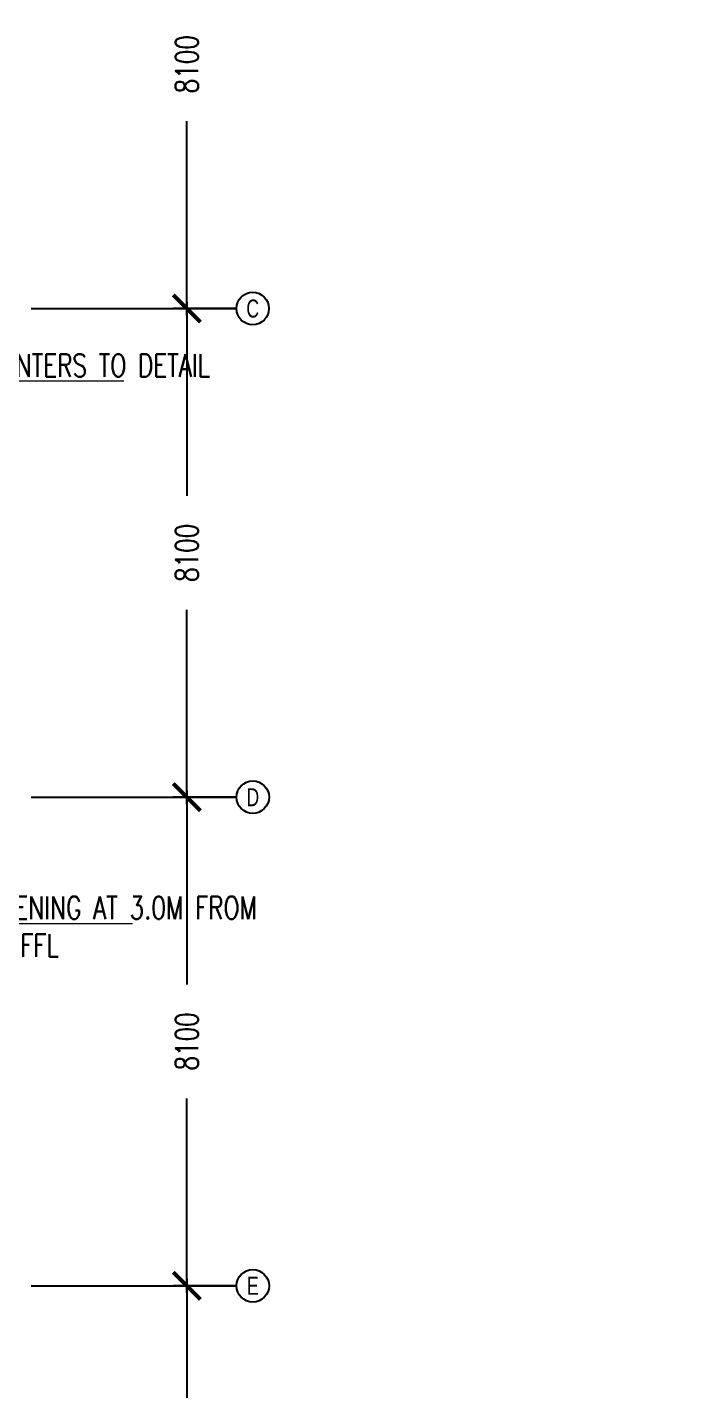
# Model space of a CAD drawing. Header units: millimetres. Extents: x -2076597 to 16308595, y -4402071 to 17875273.
# Drawn here: x -2013451 to -2002474, y -4035805 to -4013219 of the extents above; entities that cross this region are included whole.
import ezdxf
from ezdxf.enums import TextEntityAlignment as Align

# ---------------------------------------------------------------- set-up
doc = ezdxf.new("R2010")
doc.units = ezdxf.units.MM
doc.linetypes.add('CENTER2', pattern=[1.125, 0.75, -0.125, 0.125, -0.125])
doc.layers.add('A- LIGHT LINE', color=8, linetype='Continuous', lineweight=9)
doc.layers.add('A-BOUNDARY LINES', color=4, linetype='Continuous', lineweight=25)
for name, color, linetype in [('A-GRIDTXT', 1, 'Continuous'), ('A-PODIUM LYT ARCH', 85, 'Continuous'), ('A-TXTROOM', 3, 'Continuous'), ('S-GRID', 252, 'CENTER2'), ('TABULAR', 7, 'Continuous')]:
    doc.layers.add(name, color=color, linetype=linetype)
doc.styles.add('ARIAL-GRID', font='arial.ttf', dxfattribs={"width": 0.7, "height": 15})
doc.styles.add('DIM 100', font='romans.shx', dxfattribs={"width": 0.8})
doc.styles.add('ROMANS', font='romans.shx', dxfattribs={"width": 0.75})
doc.dimstyles.new('1_100 MJR', dxfattribs={"dimscale": 100, "dimtxt": 1.75, "dimasz": 1, "dimexe": 1, "dimexo": 0, "dimgap": 0.09, "dimtad": 0, "dimdsep": 46, "dimtxsty": 'DIM 100', "dimblk": 'ARCHTICK', "dimcen": 0.09, "dimdle": 1, "dimclrd": 8, "dimclre": 8, "dimclrt": 256, "dimazin": 0, "dimtfac": 1, "dimtofl": 0, "dimtmove": 1, "dimatfit": 3, "dimfxl": 0, "dimtolj": 1, "dimtzin": 0, "dimlwd": -1, "dimlwe": -1, "dimarcsym": 0})
doc.dimstyles.new('DIMB-200', dxfattribs={"dimscale": 150, "dimtxt": 2.5, "dimasz": 3, "dimexe": 1.5, "dimexo": 0, "dimgap": 3, "dimtad": 0, "dimtoh": 1, "dimdec": 0, "dimzin": 0, "dimdsep": 46, "dimtxsty": 'ROMANS', "dimblk": 'ARCHTICK', "dimcen": 3, "dimdle": 0.75, "dimclrd": 8, "dimclre": 8, "dimclrt": 4, "dimazin": 0, "dimtfac": 1, "dimtdec": 0, "dimtix": 1, "dimtofl": 0, "dimtmove": 2, "dimatfit": 3, "dimldrblk": 'DOT', "dimfxl": 0, "dimtolj": 1, "dimtzin": 0, "dimarcsym": 0})

# ---------------------------------------------------------------- blocks, each defined once
blk = doc.blocks.new('_ArchTick')
at = {"color": 0, "linetype": 'ByBlock', "const_width": 0.15}
blk.add_lwpolyline([(-0.5, -0.5), (0.5, 0.5)], dxfattribs=at)
blk = doc.blocks.new('*D53')
at = {"layer": 'A-BOUNDARY LINES', "color": 8, "lineweight": -2, "transparency": 16777216}
for p, q in [((-3654512, -18265152), (-3654512, -18268369)), ((-3655192, -18265264), (-3654287, -18265264)), ((-3654512, -18273477), (-3654512, -18270260)), ((-3653689, -18273364), (-3654737, -18273364))]:
    blk.add_line(p, q, dxfattribs=at)
at = {"layer": 'Defpoints', "color": 0, "transparency": 16777216}
for p in [(-3655192, -18265264), (-3654512, -18273364), (-3653689, -18273364)]:
    blk.add_point(p, dxfattribs=at)
at = {"layer": 'A-BOUNDARY LINES', "color": 8, "lineweight": -2, "transparency": 16777216, "xscale": 450, "yscale": 450, "zscale": 450}
for p, rotation in [((-3654512, -18265264), 90), ((-3654512, -18273364), 270)]:
    blk.add_blockref('_ArchTick', p, dxfattribs=dict(at, rotation=rotation))
at = {"layer": 'A-BOUNDARY LINES', "color": 4, "transparency": 16777216, "insert": (-3654512, -18269314), "char_height": 375, "attachment_point": 5, "rotation": 90, "style": 'ROMANS'}
blk.add_mtext('\\A1;8100', dxfattribs=at)
blk = doc.blocks.new('_Dot')
at = {"color": 0, "linetype": 'ByBlock', "lineweight": -2}
blk.add_line((-0.5, 0), (-1, 0), dxfattribs=at)
at = {"color": 0, "linetype": 'ByBlock', "const_width": 0.5}
blk.add_lwpolyline([(-0.25, 0, 1), (0.25, 0, 1)], format="xyb", close=True, dxfattribs=at)
blk = doc.blocks.new('*D54')
at = {"layer": 'A-BOUNDARY LINES', "color": 8, "lineweight": -2, "transparency": 16777216}
for p, q in [((-3654512, -18273252), (-3654512, -18276469)), ((-3655192, -18273364), (-3654287, -18273364)), ((-3654512, -18281577), (-3654512, -18278360)), ((-3653689, -18281464), (-3654737, -18281464))]:
    blk.add_line(p, q, dxfattribs=at)
at = {"layer": 'Defpoints', "color": 0, "transparency": 16777216}
for p in [(-3655192, -18273364), (-3654512, -18281464), (-3653689, -18281464)]:
    blk.add_point(p, dxfattribs=at)
at = {"layer": 'A-BOUNDARY LINES', "color": 8, "lineweight": -2, "transparency": 16777216, "xscale": 450, "yscale": 450, "zscale": 450}
for p, rotation in [((-3654512, -18273364), 90), ((-3654512, -18281464), 270)]:
    blk.add_blockref('_ArchTick', p, dxfattribs=dict(at, rotation=rotation))
at = {"layer": 'A-BOUNDARY LINES', "color": 4, "transparency": 16777216, "insert": (-3654512, -18277414), "char_height": 375, "attachment_point": 5, "rotation": 90, "style": 'ROMANS'}
blk.add_mtext('\\A1;8100', dxfattribs=at)
blk = doc.blocks.new('*D55')
at = {"layer": 'A-BOUNDARY LINES', "color": 8, "lineweight": -2, "transparency": 16777216}
for p, q in [((-3655192, -18281464), (-3654287, -18281464)), ((-3654512, -18281352), (-3654512, -18284569)), ((-3654512, -18289677), (-3654512, -18286460)), ((-3653689, -18289564), (-3654737, -18289564))]:
    blk.add_line(p, q, dxfattribs=at)
at = {"layer": 'Defpoints', "color": 0, "transparency": 16777216}
for p in [(-3655192, -18281464), (-3654512, -18289564), (-3653689, -18289564)]:
    blk.add_point(p, dxfattribs=at)
at = {"layer": 'A-BOUNDARY LINES', "color": 8, "lineweight": -2, "transparency": 16777216, "xscale": 450, "yscale": 450, "zscale": 450}
for p, rotation in [((-3654512, -18281464), 90), ((-3654512, -18289564), 270)]:
    blk.add_blockref('_ArchTick', p, dxfattribs=dict(at, rotation=rotation))
at = {"layer": 'A-BOUNDARY LINES', "color": 4, "transparency": 16777216, "insert": (-3654512, -18285514), "char_height": 375, "attachment_point": 5, "rotation": 90, "style": 'ROMANS'}
blk.add_mtext('\\A1;8100', dxfattribs=at)
blk = doc.blocks.new('*D56')
at = {"layer": 'A-BOUNDARY LINES', "color": 8, "lineweight": -2, "transparency": 16777216}
for p, q in [((-3655192, -18289564), (-3654287, -18289564)), ((-3654512, -18289452), (-3654512, -18291625)), ((-3654512, -18295677), (-3654512, -18293503)), ((-3653689, -18295564), (-3654737, -18295564))]:
    blk.add_line(p, q, dxfattribs=at)
at = {"layer": 'Defpoints', "color": 0, "transparency": 16777216}
for p in [(-3655192, -18289564), (-3654512, -18295564), (-3653689, -18295564)]:
    blk.add_point(p, dxfattribs=at)
at = {"layer": 'A-BOUNDARY LINES', "color": 8, "lineweight": -2, "transparency": 16777216, "xscale": 450, "yscale": 450, "zscale": 450}
for p, rotation in [((-3654512, -18289564), 90), ((-3654512, -18295564), 270)]:
    blk.add_blockref('_ArchTick', p, dxfattribs=dict(at, rotation=rotation))
at = {"layer": 'A-BOUNDARY LINES', "color": 4, "transparency": 16777216, "insert": (-3654512, -18292564), "char_height": 375, "attachment_point": 5, "rotation": 90, "style": 'ROMANS'}
blk.add_mtext('\\A1;6000', dxfattribs=at)
blk = doc.blocks.new('GRNO')
at = {"layer": 'A-GRIDTXT', "color": 8}
blk.add_circle((0, 0), 450, dxfattribs=at)
at = {"layer": 'A-GRIDTXT', "style": 'ARIAL-GRID', "width": 0.7}
blk.add_attdef('01', text='', height=350, dxfattribs=at).set_placement((0, 0), align=Align.MIDDLE_CENTER)
blk = doc.blocks.new('BASEMENT COLUMNS')
at = {"layer": 'S-GRID', "ltscale": 5000}
for p, q in [((-3718968.2, -18273364.2), (-3653689, -18273364.2)), ((-3718968.2, -18281464.2), (-3653689, -18281464.2)), ((-3718968.2, -18289564.2), (-3653689, -18289564.2))]:
    blk.add_line(p, q, dxfattribs=at)
at = {"layer": 'A-PODIUM LYT ARCH'}
ref = blk.add_blockref('GRNO', (-3653421.2, -18273363.8), dxfattribs=dict(at, xscale=0.5979073243647236, yscale=0.5979073243647236, zscale=0.5979073243647236))
ref.add_attrib('01', 'C', dxfattribs={"layer": 'A-GRIDTXT', "height": 299, "style": 'ARIAL-GRID', "width": 0.7}).set_placement((-3653421.2, -18273363.8), align=Align.MIDDLE_CENTER)
ref = blk.add_blockref('GRNO', (-3653419.9, -18281464.2), dxfattribs=dict(at, xscale=0.5979073243647236, yscale=0.5979073243647236, zscale=0.5979073243647236))
ref.add_attrib('01', 'D', dxfattribs={"layer": 'A-GRIDTXT', "height": 299, "style": 'ARIAL-GRID', "width": 0.7}).set_placement((-3653419.9, -18281464.2), align=Align.MIDDLE_CENTER)
ref = blk.add_blockref('GRNO', (-3653419.9, -18289564.2), dxfattribs=dict(at, xscale=0.5979073243647236, yscale=0.5979073243647236, zscale=0.5979073243647236))
ref.add_attrib('01', 'E', dxfattribs={"layer": 'A-GRIDTXT', "height": 299, "style": 'ARIAL-GRID', "width": 0.7}).set_placement((-3653419.9, -18289564.2), align=Align.MIDDLE_CENTER)
at = {"layer": 'A-BOUNDARY LINES'}
for base, p1, p2, picture, middle in [((-3654512.1, -18273364.2), (-3655191.7, -18265264.2), (-3653689, -18273364.2), '*D53', (-3654512.1, -18269314.2)), ((-3654512.1, -18281464.2), (-3655191.7, -18273364.2), (-3653689, -18281464.2), '*D54', (-3654512.1, -18277414.2)), ((-3654512.1, -18289564.2), (-3655191.7, -18281464.2), (-3653689, -18289564.2), '*D55', (-3654512.1, -18285514.2)), ((-3654512.1, -18295564.2), (-3655191.7, -18289564.1), (-3653689, -18295564.2), '*D56', (-3654512.1, -18292564.2))]:
    dim = blk.add_linear_dim(base=base, p1=p1, p2=p2, angle=90, dimstyle='DIMB-200', dxfattribs=at)
    dim.commit()
    dim.dimension.update_dxf_attribs({"geometry": picture, "text_midpoint": middle})

msp = doc.modelspace()

# ---------------------------------------------------------------- block references
at = {"layer": 'TABULAR'}
msp.add_blockref('BASEMENT COLUMNS', (1643705.6, 14255482.1), dxfattribs=at)

# ---------------------------------------------------------------- texts
at = {"layer": 'A-TXTROOM', "char_height": 375.424, "width": 6832.855, "attachment_point": 1, "style": 'ROMANS'}
for s, insert in [('PLANTERS TO DETAIL', (-2014319, -4018636.3)), ('600MM OPENING AT 3.0M FROM BASEMENT FFL', (-2015678.2, -4027626.9))]:
    msp.add_mtext(s, dxfattribs=dict(at, insert=insert))

# ---------------------------------------------------------------- leaders
at = {"layer": 'A- LIGHT LINE'}
for points in [[(-2020595, -4019082.9, 0), (-2011851.3, -4019082.9, 0)], [(-2021853.3, -4028077.9, 0), (-2011708.9, -4028077.9, 0)]]:
    msp.add_leader(points, dimstyle='1_100 MJR', dxfattribs=at)

doc.saveas('drawing.dxf')
